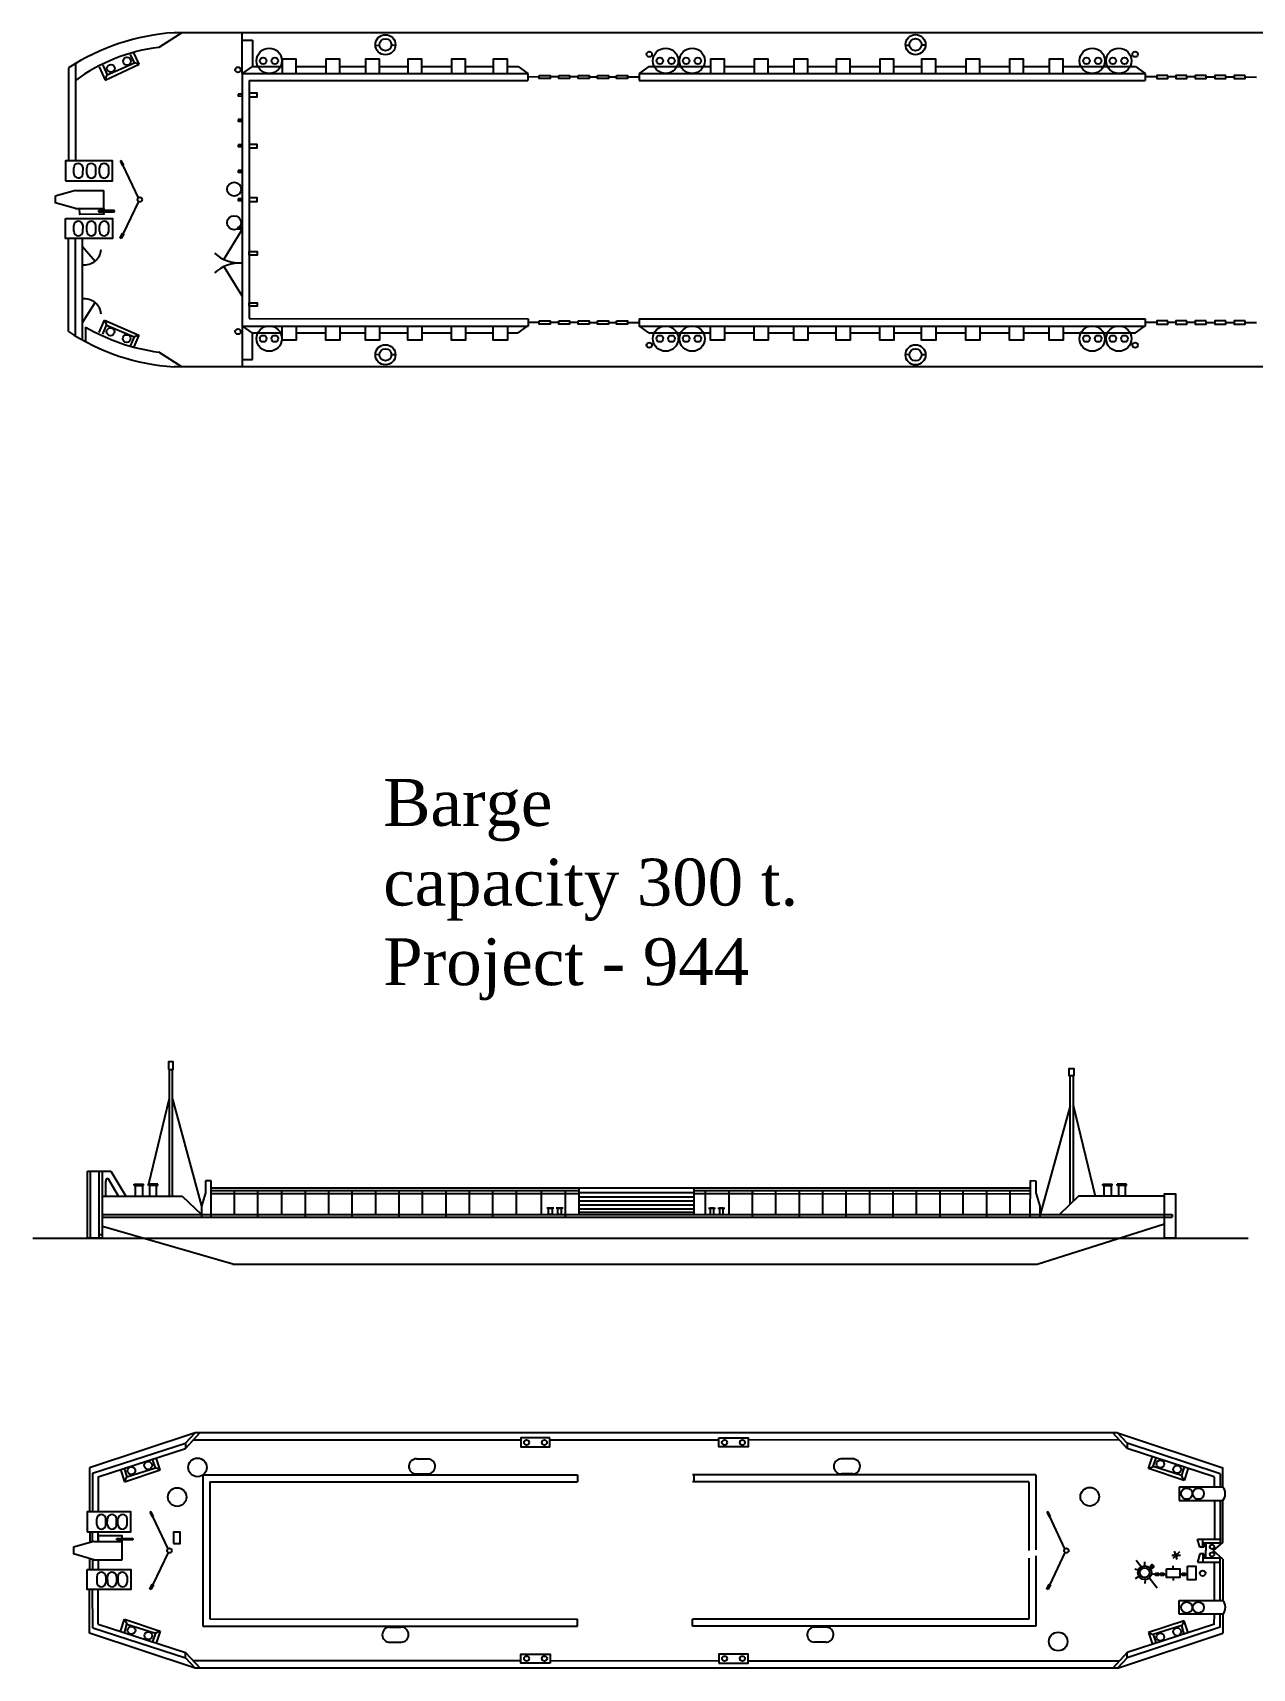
# Model space of a CAD drawing. Header units: millimetres. Extents: x 28 to 252, y -123 to 24.
# Drawn here: x 29.2 to 81.2, y -122.8 to -53 of the extents above; entities that cross this region are included whole.
import ezdxf

# ---------------------------------------------------------------- set-up
doc = ezdxf.new("R2010")
doc.units = ezdxf.units.MM
doc.layers.add('2', color=250, linetype='Continuous')
doc.styles.get("Standard").update_dxf_attribs({"font": 'times.ttf', "height": 2})

msp = doc.modelspace()

# ---------------------------------------------------------------- linework, layer by layer
at = {"layer": '2', "color": 18, "true_color": 0x000000}
for p, q in [((35.568, -53.027), (34.574, -53.653)), ((38.135, -54.769), (38.135, -53.027)), ((38.135, -53.339), (38.582, -53.339)), ((38.582, -53.339), (38.579, -54.453)), ((43.815, -53.567), (43.986, -53.556)), ((44.501, -53.549), (44.673, -53.555)), ((66.428, -53.562), (66.599, -53.551)), ((67.114, -53.544), (67.285, -53.55)), ((32.294, -55.053), (33.743, -54.372)), ((32.376, -54.829), (33.537, -54.309)), ((33.537, -54.309), (33.371, -53.952)), ((33.743, -54.372), (33.517, -53.884)), ((33.743, -54.372), (33.537, -54.309)), ((32.032, -54.479), (32.294, -55.053)), ((32.188, -54.415), (32.376, -54.829)), ((32.294, -55.053), (32.376, -54.829)), ((38.135, -54.769), (50.324, -54.768)), ((38.135, -54.769), (38.135, -60.149)), ((38.557, -54.469), (38.14, -54.768)), ((38.435, -55.064), (38.435, -60.149)), ((38.435, -55.067), (50.324, -55.067)), ((38.557, -54.469), (39.838, -54.469)), ((40.438, -54.469), (41.698, -54.469)), ((42.298, -54.469), (43.393, -54.469)), ((43.993, -54.469), (45.203, -54.469)), ((45.803, -54.469), (47.062, -54.469)), ((47.662, -54.469), (48.846, -54.469)), ((49.446, -54.469), (49.907, -54.469)), ((49.907, -54.469), (50.324, -54.768)), ((50.324, -54.768), (50.324, -55.067)), ((50.809, -54.915), (50.324, -54.918)), ((51.635, -54.915), (51.278, -54.915)), ((52.465, -54.915), (52.117, -54.915)), ((52.934, -54.915), (53.29, -54.915)), ((53.759, -54.915), (54.108, -54.915)), ((54.577, -54.915), (55.066, -54.915)), ((55.063, -54.768), (65.86, -54.767)), ((55.063, -54.768), (55.063, -55.067)), ((55.063, -55.067), (65.86, -55.067)), ((55.481, -54.469), (55.064, -54.768)), ((55.481, -54.469), (58.11, -54.469)), ((58.71, -54.469), (59.97, -54.469)), ((60.57, -54.469), (61.665, -54.469)), ((62.265, -54.469), (63.474, -54.469)), ((64.074, -54.469), (65.334, -54.469)), ((65.86, -54.767), (76.657, -54.767)), ((65.86, -55.067), (76.657, -55.067)), ((65.934, -54.469), (67.117, -54.469)), ((67.717, -54.469), (69.005, -54.469)), ((69.605, -54.469), (70.865, -54.469)), ((71.465, -54.469), (72.56, -54.469)), ((73.16, -54.469), (76.239, -54.469)), ((76.239, -54.469), (76.656, -54.768)), ((76.657, -54.767), (76.657, -55.067)), ((77.143, -54.915), (76.657, -54.915)), ((77.961, -54.915), (77.612, -54.915)), ((78.786, -54.915), (78.43, -54.915)), ((79.255, -54.915), (79.603, -54.915)), ((80.085, -54.915), (80.442, -54.915)), ((80.911, -54.915), (81.395, -54.918)), ((32.979, -58.478), (32.931, -58.502)), ((32.931, -58.502), (33.037, -58.706)), ((33.084, -58.681), (32.979, -58.478)), ((30.953, -59.031), (30.953, -58.782)), ((31.345, -59.042), (31.346, -58.793)), ((31.502, -59.031), (31.503, -58.782)), ((31.895, -59.042), (31.895, -58.793)), ((32.051, -59.031), (32.052, -58.782)), ((32.443, -59.042), (32.444, -58.793)), ((33.037, -58.706), (33.084, -58.681)), ((33.708, -60.065), (33.06, -58.693)), ((31.023, -59.756), (30.16, -59.999)), ((31.023, -59.756), (32.23, -59.756)), ((32.23, -60.529), (32.23, -59.756)), ((30.16, -59.999), (30.16, -60.285)), ((31.023, -60.529), (30.16, -60.285)), ((31.023, -60.529), (32.23, -60.529)), ((32.686, -60.602), (32.006, -60.603)), ((32.006, -60.603), (32.006, -60.662)), ((32.006, -60.662), (32.686, -60.661)), ((32.686, -60.661), (32.686, -60.602)), ((33.708, -60.219), (33.06, -61.591)), ((38.135, -60.149), (38.135, -65.534)), ((38.435, -60.149), (38.435, -65.217)), ((30.953, -61.495), (30.953, -61.246)), ((31.345, -61.506), (31.346, -61.257)), ((31.502, -61.496), (31.503, -61.247)), ((31.895, -61.507), (31.895, -61.258)), ((32.051, -61.496), (32.052, -61.247)), ((32.443, -61.507), (32.444, -61.258)), ((32.931, -61.782), (33.037, -61.579)), ((32.979, -61.807), (32.931, -61.782)), ((33.084, -61.603), (32.979, -61.807)), ((33.037, -61.579), (33.084, -61.603)), ((37.351, -62.695), (38.135, -61.416)), ((31.327, -62.144), (31.863, -62.763)), ((37.356, -63), (38.135, -64.267)), ((31.327, -65.383), (31.863, -64.537)), ((32.03, -65.816), (32.263, -65.281)), ((32.188, -65.885), (32.351, -65.503)), ((32.263, -65.281), (32.351, -65.503)), ((32.263, -65.281), (33.73, -65.922)), ((32.351, -65.503), (33.525, -65.99)), ((38.135, -65.529), (38.135, -67.271)), ((38.135, -65.534), (50.328, -65.534)), ((38.557, -65.83), (38.14, -65.53)), ((38.435, -65.217), (50.328, -65.223)), ((49.907, -65.83), (50.324, -65.53)), ((50.809, -65.387), (50.324, -65.389)), ((50.328, -65.223), (50.328, -65.534)), ((51.635, -65.387), (51.278, -65.387)), ((52.465, -65.387), (52.117, -65.387)), ((52.934, -65.387), (53.29, -65.387)), ((53.759, -65.387), (54.108, -65.387)), ((54.577, -65.387), (55.066, -65.387)), ((55.481, -65.83), (55.064, -65.53)), ((55.075, -65.225), (65.86, -65.23)), ((55.075, -65.225), (55.075, -65.534)), ((55.075, -65.534), (65.86, -65.534)), ((65.86, -65.23), (76.645, -65.233)), ((65.86, -65.534), (76.645, -65.533)), ((76.239, -65.83), (76.656, -65.53)), ((76.645, -65.225), (76.645, -65.534)), ((77.143, -65.387), (76.654, -65.387)), ((77.961, -65.387), (77.612, -65.387)), ((78.786, -65.387), (78.43, -65.387)), ((79.255, -65.387), (79.603, -65.387)), ((80.085, -65.387), (80.442, -65.387)), ((80.911, -65.387), (81.395, -65.389)), ((31.457, -65.576), (31.457, -66.203)), ((33.525, -65.99), (33.356, -66.388)), ((33.73, -65.922), (33.517, -66.416)), ((33.73, -65.922), (33.525, -65.99)), ((38.557, -65.83), (39.838, -65.83)), ((38.582, -66.96), (38.579, -65.845)), ((40.438, -65.83), (41.698, -65.83)), ((42.298, -65.83), (43.393, -65.83)), ((43.993, -65.83), (45.203, -65.83)), ((45.803, -65.83), (47.062, -65.83)), ((47.662, -65.83), (48.846, -65.83)), ((49.446, -65.83), (49.907, -65.83)), ((55.481, -65.83), (58.11, -65.83)), ((58.71, -65.83), (59.97, -65.83)), ((60.57, -65.83), (61.665, -65.83)), ((62.265, -65.83), (63.474, -65.83)), ((64.074, -65.83), (65.334, -65.83)), ((65.934, -65.83), (67.117, -65.83)), ((67.717, -65.83), (69.005, -65.83)), ((69.605, -65.83), (70.865, -65.83)), ((71.465, -65.83), (72.56, -65.83)), ((73.16, -65.83), (76.239, -65.83)), ((35.568, -67.271), (34.574, -66.645)), ((43.815, -66.731), (43.986, -66.742)), ((44.501, -66.749), (44.673, -66.743)), ((66.428, -66.736), (66.599, -66.747)), ((67.114, -66.754), (67.285, -66.748)), ((38.135, -66.96), (38.582, -66.96)), ((35.026, -97.234), (35.026, -102.629)), ((35.156, -102.629), (35.156, -97.234)), ((73.446, -102.983), (73.446, -97.515)), ((73.576, -97.515), (73.576, -102.857)), ((35.026, -98.477), (34.137, -102.132)), ((35.156, -98.5), (36.407, -103.06)), ((73.446, -98.78), (72.175, -103.423)), ((73.576, -98.758), (74.514, -102.632)), ((31.531, -104.413), (31.531, -101.576)), ((31.531, -101.576), (32.531, -101.576)), ((31.671, -104.413), (31.671, -101.576)), ((32.031, -103.276), (32.031, -101.576)), ((32.171, -104.413), (32.171, -101.576)), ((32.531, -101.576), (33.17, -102.632)), ((32.321, -102.632), (32.321, -101.993)), ((32.859, -102.632), (32.421, -101.889)), ((33.528, -102.182), (33.528, -102.132)), ((33.528, -102.132), (33.928, -102.132)), ((33.578, -102.182), (33.528, -102.182)), ((33.578, -102.632), (33.578, -102.182)), ((33.578, -102.182), (33.878, -102.182)), ((33.878, -102.182), (33.928, -102.182)), ((33.878, -102.182), (33.878, -102.632)), ((33.928, -102.182), (33.928, -102.132)), ((34.537, -102.132), (34.137, -102.132)), ((34.137, -102.182), (34.137, -102.132)), ((34.187, -102.182), (34.137, -102.182)), ((34.487, -102.182), (34.187, -102.182)), ((34.187, -102.182), (34.187, -102.632)), ((34.487, -102.182), (34.537, -102.182)), ((34.487, -102.632), (34.487, -102.182)), ((34.537, -102.182), (34.537, -102.132)), ((36.577, -102.499), (36.407, -103.06)), ((36.577, -101.977), (36.577, -102.499)), ((36.814, -101.978), (36.577, -101.977)), ((36.814, -103.535), (36.814, -101.978)), ((36.814, -102.286), (49.91, -102.286)), ((36.814, -102.397), (49.912, -102.397)), ((37.801, -103.424), (37.801, -102.397)), ((38.801, -103.535), (38.801, -102.397)), ((39.831, -103.424), (39.831, -102.397)), ((40.831, -103.535), (40.831, -102.397)), ((41.831, -103.424), (41.831, -102.397)), ((42.831, -103.535), (42.831, -102.397)), ((43.831, -103.424), (43.831, -102.397)), ((44.831, -103.535), (44.831, -102.397)), ((45.831, -103.424), (45.831, -102.397)), ((46.831, -103.535), (46.831, -102.397)), ((47.831, -103.424), (47.831, -102.397)), ((48.831, -103.535), (48.831, -102.397)), ((49.831, -103.424), (49.831, -102.397)), ((49.896, -102.286), (59.961, -102.286)), ((49.902, -102.397), (52.495, -102.397)), ((50.901, -103.425), (50.901, -102.397)), ((51.913, -102.397), (51.913, -103.535)), ((52.495, -102.286), (52.495, -103.425)), ((52.499, -102.487), (57.402, -102.487)), ((57.402, -102.286), (57.402, -103.425)), ((57.402, -102.397), (59.973, -102.397)), ((57.901, -103.423), (57.901, -102.397)), ((58.901, -103.423), (58.901, -102.397)), ((59.807, -102.397), (71.751, -102.4)), ((59.831, -102.286), (71.752, -102.289)), ((59.901, -103.535), (59.901, -102.397)), ((59.901, -103.423), (59.901, -102.397)), ((60.901, -103.423), (60.901, -102.397)), ((61.901, -103.535), (61.901, -102.397)), ((62.901, -103.423), (62.901, -102.397)), ((63.901, -103.535), (63.901, -102.397)), ((64.901, -103.423), (64.901, -102.397)), ((65.901, -103.535), (65.901, -102.397)), ((66.901, -103.423), (66.901, -102.397)), ((67.901, -103.535), (67.901, -102.397)), ((68.894, -103.423), (68.894, -102.397)), ((69.894, -103.535), (69.894, -102.397)), ((70.894, -103.423), (70.894, -102.397)), ((71.747, -103.535), (71.753, -101.976)), ((71.753, -101.976), (71.991, -101.977)), ((71.991, -101.977), (71.991, -102.499)), ((71.991, -102.499), (72.161, -103.06)), ((74.85, -102.182), (74.85, -102.132)), ((74.85, -102.132), (75.25, -102.132)), ((74.9, -102.182), (74.85, -102.182)), ((74.9, -102.632), (74.9, -102.182)), ((74.9, -102.182), (75.2, -102.182)), ((75.2, -102.182), (75.2, -102.632)), ((75.2, -102.182), (75.25, -102.182)), ((75.25, -102.182), (75.25, -102.132)), ((75.86, -102.132), (75.46, -102.132)), ((75.46, -102.182), (75.46, -102.132)), ((75.51, -102.182), (75.46, -102.182)), ((75.81, -102.182), (75.51, -102.182)), ((75.51, -102.182), (75.51, -102.632)), ((75.81, -102.632), (75.81, -102.182)), ((75.81, -102.182), (75.86, -102.182)), ((75.86, -102.182), (75.86, -102.132)), ((32.171, -102.632), (35.579, -102.632)), ((35.579, -102.632), (36.398, -103.424)), ((36.407, -103.06), (36.407, -103.5)), ((36.814, -102.531), (49.912, -102.531)), ((49.902, -102.531), (52.495, -102.531)), ((51.425, -103.149), (51.133, -103.149)), ((51.82, -103.149), (51.529, -103.149)), ((52.499, -102.66), (57.402, -102.66)), ((52.499, -102.84), (57.402, -102.84)), ((52.499, -103.01), (57.402, -103.01)), ((52.499, -103.172), (57.402, -103.172)), ((57.402, -102.531), (59.991, -102.531)), ((58.029, -103.149), (58.32, -103.149)), ((58.424, -103.149), (58.716, -103.149)), ((59.813, -102.531), (71.751, -102.534)), ((72.161, -103.06), (72.161, -103.535)), ((73.809, -102.632), (72.99, -103.424)), ((77.475, -102.632), (73.809, -102.632)), ((32.031, -104.413), (32.031, -103.276)), ((32.171, -103.424), (48.342, -103.424)), ((32.171, -103.535), (49.911, -103.535)), ((48.342, -103.424), (49.911, -103.424)), ((49.901, -103.424), (50.617, -103.424)), ((49.901, -103.535), (60.043, -103.535)), ((50.465, -103.424), (57.553, -103.425)), ((52.499, -103.324), (57.402, -103.324)), ((57.553, -103.425), (59.061, -103.423)), ((59.061, -103.423), (60.02, -103.423)), ((59.777, -103.535), (73.741, -103.535)), ((59.783, -103.535), (72.741, -103.535)), ((59.783, -103.535), (77.798, -103.535)), ((59.784, -103.535), (71.741, -103.535)), ((59.789, -103.423), (61.429, -103.423)), ((59.795, -103.535), (70.741, -103.535)), ((61.429, -103.423), (77.798, -103.423)), ((72.041, -105.532), (77.475, -103.816)), ((77.798, -103.423), (77.798, -103.535)), ((29.2, -104.432), (81.049, -104.432)), ((31.531, -104.413), (31.671, -104.413)), ((31.671, -104.413), (32.171, -104.413)), ((32.031, -104.269), (32.171, -104.269)), ((37.731, -105.532), (32.171, -103.93)), ((37.731, -105.532), (49.911, -105.532)), ((49.902, -105.532), (60.011, -105.532)), ((59.773, -105.532), (72.041, -105.532)), ((36.128, -112.728), (31.628, -114.228)), ((35.712, -113.394), (36.333, -112.728)), ((35.72, -113.176), (36.128, -112.728)), ((75.884, -113.394), (75.276, -112.728)), ((75.468, -112.728), (79.968, -114.228)), ((75.876, -113.176), (75.468, -112.728)), ((31.756, -114.456), (35.72, -113.176)), ((31.99, -114.611), (35.712, -113.394)), ((35.72, -113.176), (35.712, -113.394)), ((79.843, -114.476), (75.876, -113.176)), ((75.876, -113.176), (75.884, -113.394)), ((79.598, -114.612), (75.884, -113.394)), ((32.939, -114.3), (33.112, -114.819)), ((33.108, -114.245), (33.22, -114.606)), ((33.112, -114.819), (34.631, -114.313)), ((33.22, -114.606), (34.434, -114.227)), ((34.434, -114.227), (34.311, -113.852)), ((34.631, -114.313), (34.434, -114.227)), ((34.631, -114.313), (34.464, -113.802)), ((45.576, -113.841), (46.062, -113.841)), ((64.16, -113.841), (63.674, -113.841)), ((76.796, -114.253), (76.963, -113.742)), ((76.796, -114.253), (76.993, -114.166)), ((78.315, -114.759), (76.796, -114.253)), ((76.993, -114.166), (77.115, -113.792)), ((78.207, -114.545), (76.993, -114.166)), ((78.319, -114.185), (78.207, -114.545)), ((78.488, -114.24), (78.315, -114.759)), ((31.756, -114.456), (31.754, -116.094)), ((31.99, -114.611), (31.989, -116.094)), ((33.112, -114.819), (33.22, -114.606)), ((36.457, -114.527), (52.437, -114.525)), ((36.457, -114.527), (36.457, -117.827)), ((36.757, -114.822), (36.757, -117.898)), ((36.757, -114.825), (52.437, -114.825)), ((45.55, -114.481), (46.037, -114.481)), ((52.437, -114.525), (52.437, -114.825)), ((71.985, -114.525), (57.34, -114.525)), ((71.685, -114.825), (57.34, -114.825)), ((57.397, -114.525), (57.397, -114.825)), ((64.186, -114.481), (63.699, -114.481)), ((71.685, -114.825), (71.685, -117.75)), ((71.985, -114.525), (71.985, -117.723)), ((79.968, -115.042), (78.094, -115.042)), ((78.094, -115.042), (78.094, -115.613)), ((78.315, -114.759), (78.207, -114.545)), ((79.598, -114.612), (79.6, -115.042)), ((79.843, -114.476), (79.843, -115.042)), ((78.094, -115.613), (79.968, -115.613)), ((79.602, -115.613), (79.605, -117.262)), ((79.843, -115.613), (79.843, -117.494)), ((31.933, -116.641), (31.934, -116.392)), ((32.326, -116.652), (32.326, -116.403)), ((32.383, -116.641), (32.384, -116.392)), ((32.776, -116.652), (32.776, -116.403)), ((32.835, -116.641), (32.836, -116.392)), ((33.228, -116.652), (33.229, -116.403)), ((34.242, -116.088), (34.195, -116.112)), ((34.195, -116.112), (34.301, -116.316)), ((34.348, -116.291), (34.242, -116.088)), ((34.301, -116.316), (34.348, -116.291)), ((34.972, -117.675), (34.324, -116.303)), ((72.5, -116.088), (72.453, -116.112)), ((72.453, -116.112), (72.558, -116.316)), ((72.606, -116.291), (72.5, -116.088)), ((72.558, -116.316), (72.606, -116.291)), ((73.23, -117.675), (72.582, -116.303)), ((31.64, -116.947), (31.64, -117.413)), ((31.75, -117.382), (31.75, -116.947)), ((31.99, -117.366), (31.99, -116.947)), ((31.808, -117.366), (30.944, -117.609)), ((30.944, -117.609), (30.944, -117.895)), ((31.808, -117.366), (33.015, -117.366)), ((32.793, -117.232), (33.473, -117.232)), ((32.793, -117.292), (32.793, -117.232)), ((33.473, -117.292), (32.793, -117.292)), ((33.015, -118.139), (33.015, -117.366)), ((33.473, -117.232), (33.473, -117.292)), ((34.972, -117.829), (34.324, -119.201)), ((36.458, -117.769), (36.458, -120.973)), ((36.758, -117.721), (36.758, -120.656)), ((73.23, -117.829), (72.582, -119.201)), ((78.109, -117.809), (77.826, -118.092)), ((78.018, -118.133), (77.906, -117.772)), ((78.878, -117.262), (79.841, -117.262)), ((78.977, -117.608), (78.878, -117.262)), ((79.155, -117.608), (78.977, -117.608)), ((79.108, -117.608), (79.108, -117.262)), ((79.155, -117.431), (79.155, -117.608)), ((79.841, -117.431), (79.157, -117.431)), ((79.24, -117.431), (79.24, -117.752)), ((79.24, -118.074), (79.24, -117.752)), ((79.964, -117.388), (79.548, -117.752)), ((79.964, -118.117), (79.548, -117.752)), ((31.808, -118.139), (30.944, -117.895)), ((31.64, -118.558), (31.64, -118.092)), ((31.75, -118.123), (31.75, -118.558)), ((31.808, -118.139), (33.015, -118.139)), ((31.99, -118.139), (31.99, -118.558)), ((71.686, -118.075), (71.686, -120.672)), ((71.986, -117.97), (71.986, -120.972)), ((76.356, -118.589), (76.205, -118.542)), ((76.473, -118.445), (76.273, -118.18)), ((76.639, -118.399), (76.639, -118.227)), ((76.848, -118.494), (76.885, -118.462)), ((76.906, -118.487), (76.868, -118.519)), ((78.154, -117.957), (77.784, -117.957)), ((77.841, -118.535), (77.841, -118.394)), ((78.977, -117.896), (78.878, -118.243)), ((78.878, -118.243), (79.841, -118.243)), ((79.155, -117.896), (78.977, -117.896)), ((79.108, -117.896), (79.108, -118.243)), ((79.155, -118.074), (79.155, -117.896)), ((79.841, -118.074), (79.157, -118.074)), ((79.609, -119.885), (79.609, -118.243)), ((79.844, -119.885), (79.844, -118.012)), ((31.933, -118.863), (31.934, -119.112)), ((32.326, -118.852), (32.326, -119.101)), ((32.383, -118.863), (32.384, -119.112)), ((32.776, -118.852), (32.776, -119.101)), ((32.835, -118.863), (32.836, -119.112)), ((33.228, -118.852), (33.229, -119.101)), ((34.195, -119.392), (34.301, -119.189)), ((34.348, -119.213), (34.242, -119.417)), ((34.301, -119.189), (34.348, -119.213)), ((72.453, -119.392), (72.558, -119.189)), ((72.606, -119.213), (72.5, -119.417)), ((72.558, -119.189), (72.606, -119.213)), ((76.384, -118.852), (76.231, -118.956)), ((76.646, -118.987), (76.639, -119.153)), ((77.164, -119.357), (76.827, -118.913)), ((76.923, -118.734), (77.102, -118.767)), ((77.098, -118.716), (77.232, -118.716)), ((77.098, -118.74), (77.098, -118.716)), ((77.098, -118.815), (77.098, -118.793)), ((77.232, -118.815), (77.098, -118.815)), ((77.199, -118.768), (77.34, -118.768)), ((77.232, -118.716), (77.232, -118.741)), ((77.232, -118.793), (77.232, -118.815)), ((77.31, -118.716), (77.444, -118.716)), ((77.31, -118.741), (77.31, -118.716)), ((77.31, -118.815), (77.31, -118.793)), ((77.444, -118.815), (77.31, -118.815)), ((77.419, -118.768), (77.554, -118.768)), ((77.444, -118.716), (77.444, -118.741)), ((77.444, -118.793), (77.444, -118.815)), ((77.841, -118.898), (77.841, -119.025)), ((78.128, -118.765), (78.254, -118.765)), ((78.233, -118.716), (78.366, -118.716)), ((78.233, -118.741), (78.233, -118.716)), ((78.233, -118.815), (78.233, -118.793)), ((78.366, -118.815), (78.233, -118.815)), ((78.342, -118.765), (78.457, -118.765)), ((78.366, -118.716), (78.366, -118.741)), ((78.366, -118.793), (78.366, -118.815)), ((31.758, -121.041), (31.754, -119.411)), ((31.991, -120.887), (31.99, -119.411)), ((34.242, -119.417), (34.195, -119.392)), ((72.5, -119.417), (72.453, -119.392)), ((78.095, -119.885), (79.969, -119.885)), ((78.095, -120.455), (78.095, -119.885)), ((79.969, -120.455), (78.095, -120.455)), ((79.599, -120.886), (79.601, -120.455)), ((79.844, -121.021), (79.844, -120.455)), ((36.129, -122.77), (31.629, -121.27)), ((31.758, -121.041), (35.721, -122.321)), ((31.991, -120.887), (35.713, -122.103)), ((32.941, -121.197), (33.113, -120.678)), ((33.109, -121.252), (33.221, -120.892)), ((33.113, -120.678), (34.632, -121.184)), ((33.113, -120.678), (33.221, -120.892)), ((33.221, -120.892), (34.435, -121.271)), ((34.435, -121.271), (34.313, -121.645)), ((34.632, -121.184), (34.435, -121.271)), ((34.632, -121.184), (34.465, -121.695)), ((36.458, -120.973), (52.438, -120.972)), ((36.758, -120.656), (52.438, -120.672)), ((44.417, -121.016), (44.903, -121.016)), ((52.438, -120.972), (52.438, -120.672)), ((71.686, -120.672), (57.342, -120.672)), ((57.342, -120.972), (57.342, -120.672)), ((71.986, -120.972), (57.342, -120.972)), ((63.052, -121.016), (62.566, -121.016)), ((75.469, -122.77), (79.969, -121.27)), ((79.844, -121.021), (75.877, -122.321)), ((79.609, -120.882), (75.885, -122.103)), ((78.316, -120.739), (76.797, -121.245)), ((76.797, -121.245), (76.994, -121.331)), ((76.797, -121.245), (76.964, -121.756)), ((78.208, -120.952), (76.994, -121.331)), ((76.994, -121.331), (77.117, -121.706)), ((78.316, -120.739), (78.208, -120.952)), ((78.321, -121.312), (78.208, -120.952)), ((78.489, -121.257), (78.316, -120.739)), ((44.442, -121.657), (44.928, -121.657)), ((63.026, -121.657), (62.54, -121.657)), ((35.721, -122.321), (35.713, -122.103)), ((35.713, -122.103), (36.341, -122.77)), ((35.721, -122.321), (36.129, -122.77)), ((75.885, -122.103), (75.277, -122.77)), ((75.877, -122.321), (75.469, -122.77)), ((75.877, -122.321), (75.885, -122.103))]:
    msp.add_line(p, q, dxfattribs=at)
for points in [[(65.86, -53.027), (35.227, -53.027)], [(75.242, -53.027), (65.86, -53.027)], [(97.06, -53.027), (75.242, -53.027)], [(31.027, -54.34), (31.027, -58.484)], [(30.727, -54.527), (30.727, -58.484)], [(30.727, -65.773), (30.727, -61.801)], [(31.027, -65.961), (31.027, -61.801)], [(31.327, -66.133), (31.327, -61.801)], [(65.86, -67.273), (35.227, -67.273)], [(75.242, -67.273), (65.86, -67.273)], [(97.06, -67.273), (75.242, -67.273)], [(75.468, -112.728), (36.128, -112.728)], [(50.024, -113.042), (36.025, -113.048)], [(58.472, -113.038), (51.264, -113.041)], [(75.55, -113.028), (59.712, -113.037)], [(31.628, -114.228), (31.628, -116.094)], [(79.968, -115.042), (79.968, -114.228)], [(79.964, -117.388), (79.968, -115.613)], [(76.993, -118.436), (76.916, -118.499), (76.873, -118.446), (76.948, -118.382)], [(76.989, -118.392), (76.989, -118.392)], [(79.964, -118.117), (79.969, -119.885)], [(31.629, -121.27), (31.629, -119.411)], [(79.969, -120.455), (79.969, -121.27)], [(50.025, -122.455), (36.039, -122.449)], [(58.473, -122.459), (51.265, -122.456)], [(75.552, -122.468), (59.713, -122.46)], [(75.469, -122.77), (36.129, -122.77)]]:
    msp.add_lwpolyline(points, dxfattribs=at)
for points in [[(39.838, -54.761), (40.438, -54.761), (40.438, -54.161), (39.838, -54.161)], [(41.698, -54.761), (42.298, -54.761), (42.298, -54.161), (41.698, -54.161)], [(43.393, -54.761), (43.993, -54.761), (43.993, -54.161), (43.393, -54.161)], [(45.203, -54.761), (45.803, -54.761), (45.803, -54.161), (45.203, -54.161)], [(47.062, -54.761), (47.662, -54.761), (47.662, -54.161), (47.062, -54.161)], [(48.846, -54.761), (49.446, -54.761), (49.446, -54.161), (48.846, -54.161)], [(58.11, -54.761), (58.71, -54.761), (58.71, -54.161), (58.11, -54.161)], [(59.97, -54.761), (60.57, -54.761), (60.57, -54.161), (59.97, -54.161)], [(61.665, -54.761), (62.265, -54.761), (62.265, -54.161), (61.665, -54.161)], [(63.474, -54.761), (64.074, -54.761), (64.074, -54.161), (63.474, -54.161)], [(65.334, -54.761), (65.934, -54.761), (65.934, -54.161), (65.334, -54.161)], [(67.117, -54.761), (67.717, -54.761), (67.717, -54.161), (67.117, -54.161)], [(69.005, -54.761), (69.605, -54.761), (69.605, -54.161), (69.005, -54.161)], [(70.865, -54.761), (71.465, -54.761), (71.465, -54.161), (70.865, -54.161)], [(72.56, -54.761), (73.16, -54.761), (73.16, -54.161), (72.56, -54.161)], [(50.809, -54.847), (51.278, -54.847), (51.278, -54.984), (50.809, -54.984)], [(51.635, -54.847), (52.103, -54.847), (52.103, -54.984), (51.635, -54.984)], [(52.464, -54.847), (52.933, -54.847), (52.933, -54.984), (52.464, -54.984)], [(53.29, -54.847), (53.759, -54.847), (53.759, -54.984), (53.29, -54.984)], [(54.108, -54.847), (54.577, -54.847), (54.577, -54.984), (54.108, -54.984)], [(77.612, -54.847), (77.143, -54.847), (77.143, -54.984), (77.612, -54.984)], [(78.43, -54.847), (77.961, -54.847), (77.961, -54.984), (78.43, -54.984)], [(79.256, -54.847), (78.787, -54.847), (78.787, -54.984), (79.256, -54.984)], [(80.085, -54.847), (79.616, -54.847), (79.616, -54.984), (80.085, -54.984)], [(80.911, -54.847), (80.442, -54.847), (80.442, -54.984), (80.911, -54.984)], [(37.963, -55.65), (37.963, -55.725), (38.133, -55.726), (38.133, -55.65)], [(38.437, -55.605), (38.436, -55.755), (38.777, -55.756), (38.777, -55.605)], [(37.965, -56.722), (37.965, -56.798), (38.135, -56.798), (38.135, -56.723)], [(37.964, -57.807), (37.964, -57.882), (38.134, -57.882), (38.134, -57.807)], [(38.437, -57.787), (38.436, -57.938), (38.777, -57.938), (38.777, -57.787)], [(30.595, -59.337), (32.607, -59.338), (32.604, -58.484), (30.595, -58.484)], [(37.965, -58.901), (37.965, -58.977), (38.135, -58.977), (38.135, -58.902)], [(31.203, -60.529), (32.231, -60.528), (32.231, -60.771), (31.204, -60.773)], [(37.965, -60.111), (37.965, -60.186), (38.135, -60.186), (38.135, -60.111)], [(38.436, -60.073), (38.436, -60.224), (38.777, -60.225), (38.777, -60.074)], [(30.597, -60.948), (32.606, -60.948), (32.606, -61.801), (30.597, -61.801)], [(37.965, -61.397), (37.965, -61.321), (38.135, -61.321), (38.135, -61.397)], [(38.437, -62.511), (38.436, -62.361), (38.777, -62.36), (38.777, -62.511)], [(38.437, -64.694), (38.436, -64.543), (38.777, -64.542), (38.777, -64.693)], [(39.838, -65.537), (40.438, -65.537), (40.438, -66.137), (39.838, -66.137)], [(41.698, -65.537), (42.298, -65.537), (42.298, -66.137), (41.698, -66.137)], [(43.393, -65.537), (43.993, -65.537), (43.993, -66.137), (43.393, -66.137)], [(45.203, -65.537), (45.803, -65.537), (45.803, -66.137), (45.203, -66.137)], [(47.062, -65.537), (47.662, -65.537), (47.662, -66.137), (47.062, -66.137)], [(48.846, -65.537), (49.446, -65.537), (49.446, -66.137), (48.846, -66.137)], [(50.809, -65.318), (51.278, -65.318), (51.278, -65.456), (50.809, -65.456)], [(51.635, -65.318), (52.103, -65.318), (52.103, -65.456), (51.635, -65.456)], [(52.464, -65.318), (52.933, -65.318), (52.933, -65.456), (52.464, -65.456)], [(53.29, -65.318), (53.759, -65.318), (53.759, -65.456), (53.29, -65.456)], [(54.108, -65.318), (54.577, -65.318), (54.577, -65.456), (54.108, -65.456)], [(58.11, -65.537), (58.71, -65.537), (58.71, -66.137), (58.11, -66.137)], [(59.97, -65.537), (60.57, -65.537), (60.57, -66.137), (59.97, -66.137)], [(61.665, -65.537), (62.265, -65.537), (62.265, -66.137), (61.665, -66.137)], [(63.474, -65.537), (64.074, -65.537), (64.074, -66.137), (63.474, -66.137)], [(65.334, -65.537), (65.934, -65.537), (65.934, -66.137), (65.334, -66.137)], [(67.117, -65.537), (67.717, -65.537), (67.717, -66.137), (67.117, -66.137)], [(69.005, -65.537), (69.605, -65.537), (69.605, -66.137), (69.005, -66.137)], [(70.865, -65.537), (71.465, -65.537), (71.465, -66.137), (70.865, -66.137)], [(72.56, -65.537), (73.16, -65.537), (73.16, -66.137), (72.56, -66.137)], [(77.612, -65.318), (77.143, -65.318), (77.143, -65.456), (77.612, -65.456)], [(78.43, -65.318), (77.961, -65.318), (77.961, -65.456), (78.43, -65.456)], [(79.256, -65.318), (78.787, -65.318), (78.787, -65.456), (79.256, -65.456)], [(80.085, -65.318), (79.616, -65.318), (79.616, -65.456), (80.085, -65.456)], [(80.911, -65.318), (80.442, -65.318), (80.442, -65.456), (80.911, -65.456)], [(34.991, -97.232), (35.195, -97.232), (35.195, -96.912), (34.991, -96.912)], [(73.611, -97.513), (73.407, -97.513), (73.407, -97.192), (73.611, -97.192)], [(51.353, -103.423), (51.205, -103.423), (51.205, -103.149), (51.353, -103.149)], [(51.748, -103.423), (51.601, -103.423), (51.601, -103.149), (51.748, -103.149)], [(58.101, -103.423), (58.248, -103.423), (58.248, -103.149), (58.101, -103.149)], [(58.497, -103.423), (58.644, -103.423), (58.644, -103.149), (58.497, -103.149)], [(77.948, -104.432), (77.475, -104.432), (77.475, -102.545), (77.948, -102.545)], [(51.264, -112.939), (50.024, -112.939), (50.024, -113.33), (51.264, -113.33)], [(58.472, -112.939), (59.712, -112.939), (59.712, -113.33), (58.472, -113.33)], [(31.53, -116.947), (33.391, -116.949), (33.389, -116.094), (31.53, -116.094)], [(31.99, -117.366), (33.018, -117.366), (33.018, -117.123), (31.99, -117.123)], [(35.209, -117.455), (35.488, -117.455), (35.488, -116.967), (35.209, -116.967)], [(31.53, -118.558), (33.39, -118.558), (33.39, -119.411), (31.53, -119.411)], [(77.554, -118.535), (78.128, -118.535), (78.128, -118.898), (77.554, -118.898)], [(78.457, -118.417), (78.813, -118.417), (78.813, -119.002), (78.457, -119.002)], [(51.265, -122.558), (50.025, -122.558), (50.025, -122.167), (51.265, -122.167)], [(58.473, -122.558), (59.713, -122.558), (59.713, -122.167), (58.473, -122.167)]]:
    msp.add_lwpolyline(points, close=True, dxfattribs=at)
for centre, radius in [((39.289, -54.225), 0.54), ((44.244, -53.54), 0.429), ((44.244, -53.54), 0.258), ((56.196, -54.225), 0.54), ((57.327, -54.225), 0.54), ((66.856, -53.535), 0.429), ((66.856, -53.535), 0.258), ((74.393, -54.225), 0.54), ((75.524, -54.225), 0.54), ((32.535, -54.547), 0.166), ((33.22, -54.239), 0.166), ((39.033, -54.225), 0.141), ((39.528, -54.225), 0.141), ((55.498, -53.948), 0.114), ((55.949, -54.225), 0.141), ((56.445, -54.225), 0.141), ((57.077, -54.225), 0.141), ((57.573, -54.225), 0.141), ((74.147, -54.225), 0.141), ((74.643, -54.225), 0.141), ((75.275, -54.225), 0.141), ((75.77, -54.225), 0.141), ((76.222, -53.948), 0.114), ((37.953, -54.607), 0.114), ((37.79, -59.698), 0.299), ((33.768, -60.142), 0.0977), ((37.79, -61.128), 0.299), ((39.289, -66.073), 0.54), ((56.196, -66.073), 0.54), ((57.327, -66.073), 0.54), ((74.393, -66.073), 0.54), ((75.524, -66.073), 0.54), ((32.517, -65.781), 0.166), ((33.21, -66.069), 0.166), ((37.953, -65.773), 0.114), ((39.033, -66.073), 0.141), ((39.528, -66.073), 0.141), ((55.498, -66.351), 0.114), ((55.949, -66.073), 0.141), ((56.445, -66.073), 0.141), ((57.077, -66.073), 0.141), ((57.573, -66.073), 0.141), ((74.147, -66.073), 0.141), ((74.643, -66.073), 0.141), ((75.275, -66.073), 0.141), ((75.77, -66.073), 0.141), ((76.222, -66.351), 0.114), ((44.244, -66.759), 0.429), ((44.244, -66.759), 0.258), ((66.856, -66.763), 0.429), ((66.856, -66.763), 0.258), ((50.265, -113.14), 0.109), ((51.027, -113.141), 0.109), ((58.709, -113.141), 0.109), ((59.471, -113.14), 0.109), ((33.411, -114.344), 0.166), ((34.127, -114.12), 0.166), ((36.23, -114.204), 0.397), ((77.3, -114.059), 0.166), ((78.016, -114.284), 0.166), ((35.362, -115.469), 0.397), ((74.287, -115.454), 0.397), ((78.424, -115.32), 0.237), ((78.922, -115.32), 0.237), ((35.032, -117.752), 0.0977), ((73.29, -117.752), 0.0977), ((79.505, -117.59), 0.094), ((79.505, -117.915), 0.094), ((76.631, -118.693), 0.294), ((76.631, -118.693), 0.207), ((77.963, -117.956), 0.0615), ((79.105, -118.718), 0.118), ((78.425, -120.177), 0.237), ((78.923, -120.177), 0.237), ((33.412, -121.153), 0.166), ((34.129, -121.378), 0.166), ((72.939, -121.626), 0.397), ((77.301, -121.438), 0.166), ((78.018, -121.213), 0.166), ((50.267, -122.357), 0.109), ((51.028, -122.356), 0.109), ((58.711, -122.356), 0.109), ((59.472, -122.357), 0.109)]:
    msp.add_circle(centre, radius, dxfattribs=at)
for centre, radius, start, end in [((35.856, -62.414), 9.408, 93.83301, 123.03689), ((35.519, -61.223), 7.628, 97.11117, 126.0764), ((31.149, -58.798), 0.197, 1.59413, 175.19553), ((31.149, -59.025), 0.197, 181.59413, 355.19553), ((31.699, -59.026), 0.197, 181.59413, 355.19553), ((31.699, -58.799), 0.197, 1.59413, 175.19553), ((32.247, -59.026), 0.197, 181.59413, 355.19553), ((32.247, -58.799), 0.197, 1.59413, 175.19553), ((31.149, -61.263), 0.197, 1.59413, 175.19553), ((31.699, -61.263), 0.197, 1.59413, 175.19553), ((32.247, -61.263), 0.197, 1.59413, 175.19553), ((31.149, -61.49), 0.197, 181.59413, 355.19553), ((31.699, -61.49), 0.197, 181.59413, 355.19553), ((32.247, -61.49), 0.197, 181.59413, 355.19553), ((31.401, -62.206), 0.724, 264.11623, 355.16169), ((38.02, -61.288), 1.558, 226.94496, 274.25221), ((38.02, -64.411), 1.558, 85.74779, 133.05504), ((31.401, -65.094), 0.724, 4.83831, 95.88377), ((35.856, -57.887), 9.408, 236.96311, 266.16699), ((35.726, -58.222), 8.503, 239.86677, 262.24316), ((32.414, -101.982), 0.0935, 86.01579, 186.53773), ((45.566, -114.161), 0.321, 88.17488, 267.26322), ((46.047, -114.161), 0.321, 268.17488, 87.26322), ((63.689, -114.161), 0.321, 92.73678, 271.82512), ((64.17, -114.161), 0.321, 272.73678, 91.82512), ((79.622, -115.327), 0.448, 320.44102, 39.55898), ((32.13, -116.409), 0.197, 1.59413, 175.19553), ((32.58, -116.409), 0.197, 1.59413, 175.19553), ((33.032, -116.409), 0.197, 1.59413, 175.19553), ((32.13, -116.636), 0.197, 181.59413, 355.19553), ((32.58, -116.636), 0.197, 181.59413, 355.19553), ((33.032, -116.636), 0.197, 181.59413, 355.19553), ((76.948, -118.429), 0.0775, 245.44658, 193.16177), ((76.962, -118.416), 0.0367, 327.24936, 113.26456), ((32.13, -118.869), 0.197, 4.80447, 178.40587), ((32.13, -119.096), 0.197, 184.80447, 358.40587), ((32.58, -118.869), 0.197, 4.80447, 178.40587), ((32.58, -119.096), 0.197, 184.80447, 358.40587), ((33.032, -118.869), 0.197, 4.80447, 178.40587), ((33.032, -119.096), 0.197, 184.80447, 358.40587), ((79.624, -120.17), 0.448, 320.44102, 39.55898), ((44.432, -121.336), 0.321, 92.73678, 271.82512), ((44.913, -121.336), 0.321, 272.73678, 91.82512), ((62.556, -121.336), 0.321, 88.17488, 267.26322), ((63.037, -121.336), 0.321, 268.17488, 87.26322)]:
    msp.add_arc(centre, radius, start, end, dxfattribs=at)

# ---------------------------------------------------------------- texts
for s, p in [('Barge', (44.153, -86.848)), ('capacity 300 t.', (44.153, -90.244)), ('Project - 944', (44.153, -93.64))]:
    msp.add_text(s, height=2, dxfattribs=at).set_placement(p)

doc.saveas('drawing.dxf')
